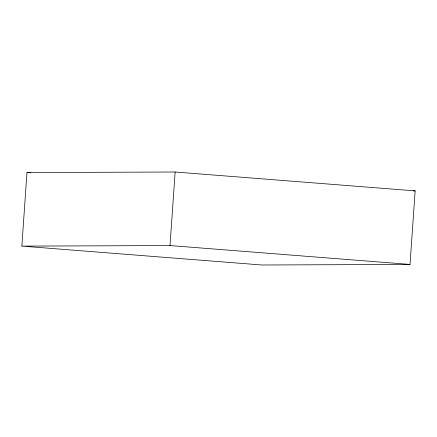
<?xml version="1.0" encoding="UTF-8"?>
<svg xmlns="http://www.w3.org/2000/svg" width="437" height="437" viewBox="0 0 437 437"><rect width="100%" height="100%" fill="white"/><g stroke="black" fill="none" stroke-linecap="round" stroke-linejoin="round"><path stroke-width="0.66" d="M21.85 246.118L26.979 172.566L175.139 172.003L415.15 190.882L410.021 264.434L261.861 264.997L21.85 246.118L170.009 245.561L410.021 264.434M170.009 245.561L175.139 172.003M413.102 190.893L415.15 190.882M26.979 172.566L30.377 172.828"/></g></svg>
